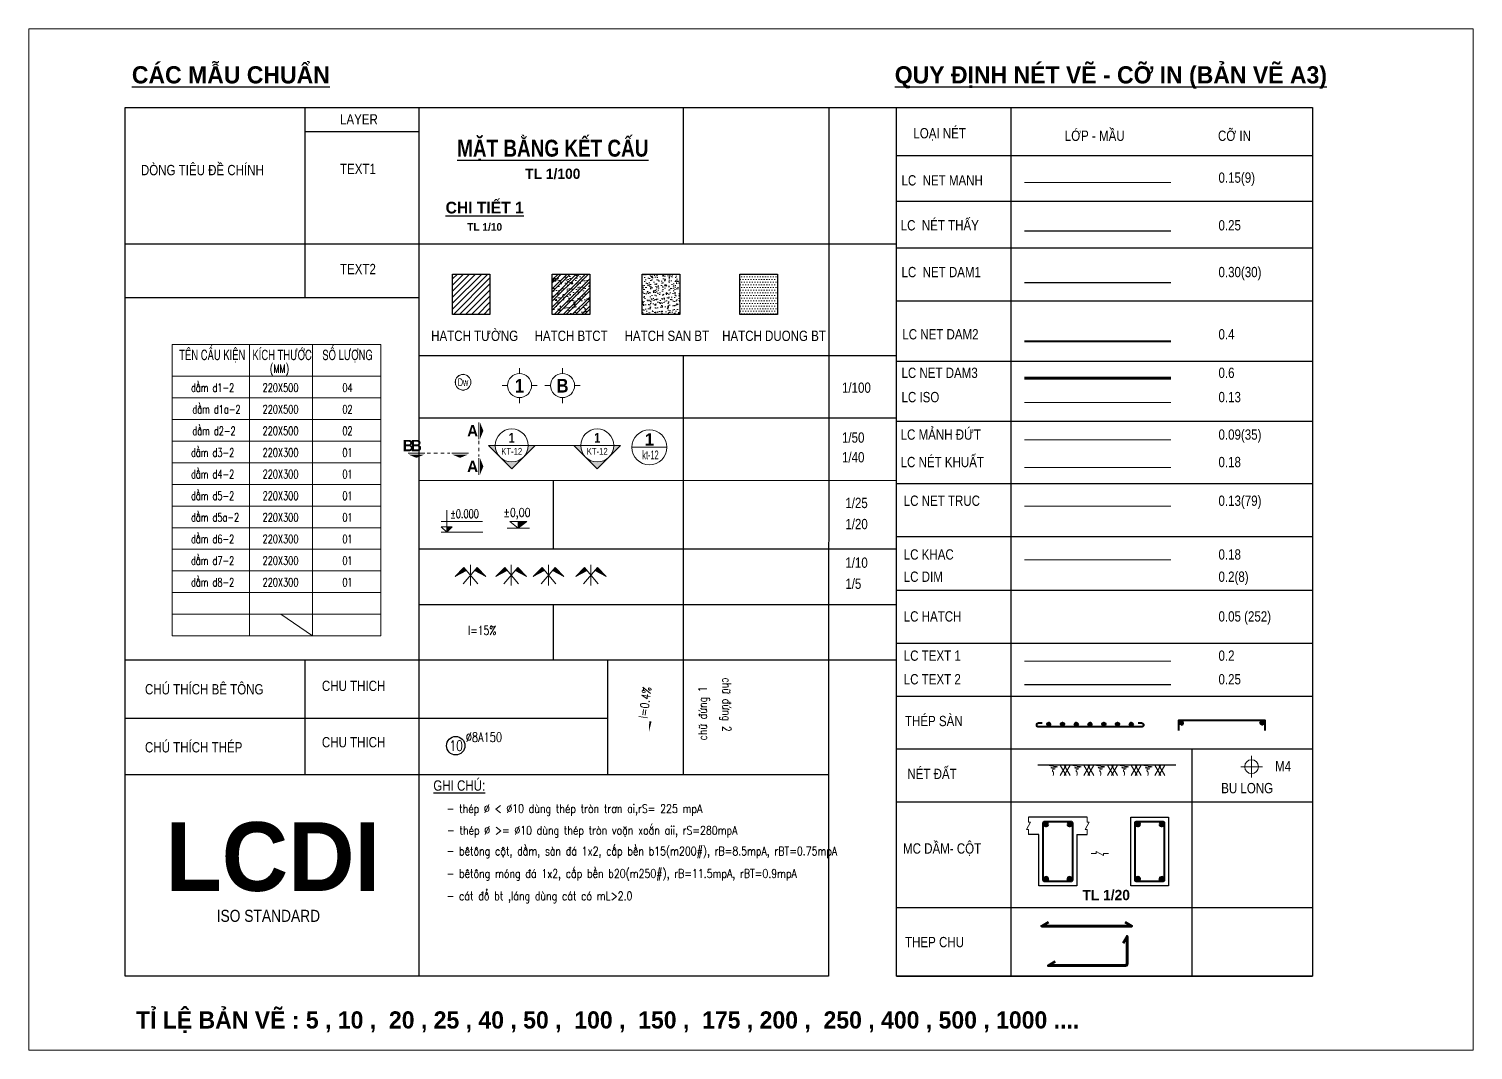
# Model space of a CAD drawing. Header units: millimetres. Extents: x 1823 to 2398, y 1966 to 2177.
# Drawn here: x 2313.17 to 2355.17, y 2059.82 to 2089.52 of the extents above; entities that cross this region are included whole.
import ezdxf
from ezdxf.enums import TextEntityAlignment as Align

# ---------------------------------------------------------------- set-up
doc = ezdxf.new("R2010")
doc.units = ezdxf.units.MM
doc.set_wipeout_variables(frame=1)
for name, pattern in [('CENTERX2', [4, 2.5, -0.5, 0.5, -0.5]), ('DASHDOT', [1, 0.5, -0.25, 0, -0.25]), ('HIDDEN', [0.375, 0.25, -0.125])]:
    doc.linetypes.add(name, pattern=pattern)
for name, color, linetype, lineweight in [('KICHTHUOC', 8, 'Continuous', 18), ('LC Dim', 8, 'Continuous', 18), ('LC Hatch', 252, 'Continuous', 9), ('LC Hatch @ 1 (1)', 252, 'Continuous', 0), ('LC ISO', 160, 'Continuous', 13), ('LC Khac', 4, 'Continuous', 9), ('LC MANH DUT', 35, 'HIDDEN', 5), ('LC Net dam 1', 30, 'Continuous', 30), ('LC Net dam2', 6, 'Continuous', 40), ('LC Net dam3', 1, 'Continuous', 60), ('LC Net khuat', 4, 'HIDDEN', 13), ('LC Net manh', 239, 'Continuous', 5), ('LC Net thay', 7, 'Continuous', 25), ('LC Net truc', 79, 'DASHDOT', 13), ('LC Text1', 3, 'Continuous', 20), ('LC Text2', 7, 'Continuous', 25), ('Text', 7, 'Continuous', 20), ('v-KICHTHUOC', 8, 'Continuous', 18), ('v-TEXT', 7, 'Continuous', 20)]:
    doc.layers.add(name, color=color, linetype=linetype, lineweight=lineweight)
doc.styles.add('arial', font='arial.ttf', dxfattribs={"width": 0.8})
doc.styles.add('Brief text', font='')
doc.styles.add('General text 2', font='arial.ttf')
doc.styles.add('LC 1', font='')
doc.styles.add('LC 2', font='', dxfattribs={"width": 0.7})
doc.styles.add('LC 3', font='vnsimli.shx', dxfattribs={"width": 0.75})
doc.styles.add('LC3', font='', dxfattribs={"width": 0.8})
doc.styles.add('T1', font='Vnsimli.shx', dxfattribs={"width": 0.7})
doc.styles.add('T2', font='', dxfattribs={"width": 0.8})
doc.styles.add('text', font='hoatbif.shx', dxfattribs={"width": 0.7})
doc.styles.add('text1', font='', dxfattribs={"width": 0.7, "height": 300})
doc.styles.get('Brief text').set_extended_font_data('.VnHelvetInsH', bold=True)
doc.styles.get('LC 1').set_extended_font_data('.VnAvantH', bold=True)
doc.styles.get('LC 2').set_extended_font_data('.VnArial NarrowH')
doc.styles.get('LC3').set_extended_font_data('.VnArialH', bold=True)
doc.styles.get('T2').set_extended_font_data('.VnArialH')
doc.styles.get('text1').set_extended_font_data('.VnHelvetInsH', bold=True)

# ---------------------------------------------------------------- blocks, each defined once
blk = doc.blocks.new('DXicon')
at = {"layer": 'LC Hatch', "ltscale": 50}
for points in [[(-1.15, 4.39), (-1.9, 5.26), (-4.45, 2.69)], [(4.45, 2.69), (1.9, 5.26), (1.15, 4.39)]]:
    blk.add_hatch(color=252, dxfattribs=at).paths.add_polyline_path(points)
at = {"layer": 'LC Net manh', "color": 8, "ltscale": 50}
for p, q in [((-1.9, 5.26), (-4.45, 2.69)), ((-4.45, 2.69), (-1.15, 4.39)), ((-2.13, 0.57), (1.9, 5.26)), ((2.13, 0.57), (-1.9, 5.26)), ((0, 0.04), (0, 6.04)), ((4.45, 2.69), (1.15, 4.39)), ((1.9, 5.26), (4.45, 2.69))]:
    blk.add_line(p, q, dxfattribs=at)
blk = doc.blocks.new('thep tron 2')
at = {"layer": 'LC Net dam2'}
for p, q in [((-0.5, 0.5), (0.5, 0.5)), ((0.35, 0.85), (-0.35, 0.15)), ((-0.35, 0.85), (0.35, 0.15)), ((0, 1), (0, 0))]:
    blk.add_line(p, q, dxfattribs=at)
blk.add_circle((0, 0.5), 0.5, dxfattribs=at)
blk = doc.blocks.new('theptron1')
at = {"layer": 'LC Net dam3'}
for p, q in [((-0.5, 0), (0.5, 0)), ((-0.35, 0.35), (0.35, -0.35)), ((0.35, 0.35), (-0.35, -0.35)), ((0, 0.5), (0, -0.5))]:
    blk.add_line(p, q, dxfattribs=at)
blk.add_circle((0, 0), 0.5, dxfattribs=at)
blk = doc.blocks.new('mat dat')
at = {"layer": 'LC Net manh'}
for p, q in [((2, 0), (3.73, -3)), ((3.73, 0), (2, -3)), ((3.15, 0), (4.88, -3)), ((4.88, 0), (3.15, -3))]:
    blk.add_line(p, q, dxfattribs=at)
blk.add_spline([(0, 0), (-1.21, -0.12), (1.21, -0.52), (-0.75, -0.75), (0.58, -1.1), (-0.23, -1.33), (0.06, -2.19), (0, -3)], degree=3, dxfattribs=at)
blk = doc.blocks.new('TTRUC')
at = {"layer": 'LC ISO'}
for p, q in [((0, 6.95), (0, 10.13)), ((-6.95, 0), (-10.13, 0)), ((6.95, 0), (10.13, 0)), ((0, -6.95), (0, -10.13))]:
    blk.add_line(p, q, dxfattribs=at)
at = {"layer": 'LC Net manh'}
blk.add_circle((0, 0), 6.95, dxfattribs=at)
blk = doc.blocks.new('TIEUDE1')
at = {"layer": 'LC Text2', "color": 7, "style": 'LC 1'}
blk.add_attdef('TIªU§Ò', text='', height=5, dxfattribs=at).set_placement((0, 0), align=Align.BOTTOM_CENTER)
blk.add_attdef('TL', text='', height=3, dxfattribs=at).set_placement((0, -2), align=Align.TOP_CENTER)
blk = doc.blocks.new('TIEUDE2')
at = {"layer": 'LC Text2', "color": 7, "style": 'LC 1'}
blk.add_attdef('%%UTIªU§Ò', text='', height=3.5, dxfattribs=at).set_placement((0, 0), align=Align.BOTTOM_CENTER)
blk.add_attdef('TL', text='', height=2.2, dxfattribs=at).set_placement((0, -1.8), align=Align.TOP_CENTER)
blk = doc.blocks.new('trich CT')
at = {"layer": 'LC ISO'}
blk.add_line((-500, 0), (500, 0), dxfattribs=at)
blk.add_circle((0, 0), 500, dxfattribs=at)
at = {"layer": 'LC Text1', "style": 'text1'}
blk.add_attdef('T', text='', height=350, dxfattribs=at).set_placement((0, 223), align=Align.MIDDLE_CENTER)
at = {"layer": 'LC Text1', "linetype": 'ByBlock', "style": 'text', "width": 0.7}
blk.add_attdef('KT', text='', height=250, dxfattribs=at).set_placement((0, -217), align=Align.MIDDLE_CENTER)
blk = doc.blocks.new('*U21')
at = {"layer": 'LC ISO'}
h = blk.add_hatch(color=256, dxfattribs=at)
h.paths.add_polyline_path([(0, -8.49), (4.24, -4.24, -0.198912), (0, -6, -0.198912), (-4.24, -4.24)])
h.paths.add_polyline_path([(8.49, 0), (6, 0, -0.198912), (4.24, -4.24)])
h.paths.add_polyline_path([(-4.24, -4.24, -0.198912), (-6, 0), (-8.49, 0)])
h = blk.add_hatch(color=256, dxfattribs=at)
h.paths.add_polyline_path([(31.08, -8.49), (35.32, -4.24, -0.198912), (31.08, -6, -0.198912), (26.84, -4.24)])
h.paths.add_polyline_path([(39.57, 0), (37.08, 0, -0.198912), (35.32, -4.24)])
h.paths.add_polyline_path([(26.84, -4.24, -0.198912), (25.08, 0), (22.59, 0)])
for p, q in [((-6, 0), (6, 0)), ((25.08, 0), (37.08, 0))]:
    blk.add_line(p, q, dxfattribs=at)
for points in [[(6, 0), (8.49, 0), (0, -8.49), (-8.49, 0), (-6, 0)], [(37.08, 0), (39.57, 0), (31.08, -8.49), (22.59, 0), (25.08, 0)]]:
    blk.add_lwpolyline(points, dxfattribs=at)
for centre in [(0, 0), (31.08, 0)]:
    blk.add_circle(centre, 6, dxfattribs=at)
at = {"layer": 'LC MANH DUT', "linetype": 'HIDDEN', "ltscale": 300}
blk.add_line((6, 0), (25.08, 0), dxfattribs=at)
at = {"layer": 'LC Text1', "style": 'Brief text', "width": 0.8, "flags": 8}
for tag, p in [('VIEW-NUMBER2', (0, 52)), ('VIEW-NUMBER1', (0, 0))]:
    blk.add_attdef(tag, text='', height=3.5, dxfattribs=at).set_placement(p, align=Align.BOTTOM_CENTER)
at = {"layer": 'LC Text1', "style": 'arial', "width": 0.8, "flags": 8}
for tag, p in [('SHEET-NUMBER2', (0, 51.13)), ('SHEET-NUMBER1', (0, -0.87))]:
    blk.add_attdef(tag, text='', height=2.5, dxfattribs=at).set_placement(p, align=Align.TOP_CENTER)
blk = doc.blocks.new('Caodo1')
at = {"layer": 'LC Text1'}
blk.add_hatch(color=4, dxfattribs=at).paths.add_polyline_path([(0, 200), (0, 0), (243, 200)])
at = {"layer": 'LC Text1', "color": 4}
for p, q in [((324, 0), (-324, 0)), ((0, 0), (0, 200))]:
    blk.add_line(p, q, dxfattribs=at)
blk.add_lwpolyline([(-243, 200), (243, 200), (0, 0), (0, 0)], close=True, dxfattribs=at)
at = {"layer": 'LC Text1', "color": 4, "style": 'T1', "width": 0.8}
blk.add_attdef('%%P0,00', text='', height=250, dxfattribs=at).set_placement((-39, 460), align=Align.MIDDLE_CENTER)
blk = doc.blocks.new('bu lon')
at = {"layer": 'LC Khac', "color": 9}
for p, q in [((0.79, 0), (-0.79, 0)), ((0, -0.79), (0, 0.79))]:
    blk.add_line(p, q, dxfattribs=at)
at = {"layer": 'LC Khac', "color": 7}
blk.add_circle((0, 0), 0.5, dxfattribs=at)
blk = doc.blocks.new('MM')
at = {"layer": 'LC Khac', "xscale": 2.289702860291335, "yscale": 2.289702860291335, "zscale": 2.289702860291335}
blk.add_blockref('bu lon', (0, 0), dxfattribs=at)
blk = doc.blocks.new('CT')
at = {"layer": 'LC Text1', "lineweight": 15}
blk.add_hatch(color=4, dxfattribs=at).paths.add_polyline_path([(3.25, 1.6), (1.64, 1.6), (1.64, 0)])
at = {"layer": 'LC Text1', "color": 4, "lineweight": 15, "ltscale": 50}
for p, q in [((12.09, 0), (0, 0)), ((0.05, 3.14), (12, 3.14))]:
    blk.add_line(p, q, dxfattribs=at)
for points in [[(1.64, 6.43), (1.64, 0)], [(1.64, 0), (0.03, 1.6), (1.64, 1.6)], [(1.64, 0), (3.25, 1.6), (1.64, 1.6)]]:
    blk.add_lwpolyline(points, dxfattribs=at)
at = {"layer": 'LC Text1', "color": 4, "style": 'LC 3', "width": 0.75}
blk.add_attdef('CT', (1.91, 3.5), '', height=2.2, dxfattribs=at)
blk = doc.blocks.new('*U22')
at = {"layer": 'Defpoints'}
blk.add_lwpolyline([(0, 2.97), (-1.75, 2.41), (-2.83, 0.92), (-2.83, -0.92), (-1.75, -2.41), (0, -2.98), (1.75, -2.41), (2.83, -0.92), (2.83, 0.92), (1.75, 2.41)], close=True, dxfattribs=at)
at = {"layer": 'LC Text1', "style": 'General text 2', "width": 0.6, "flags": 8}
blk.add_attdef('SYMBOL', text='', height=3, dxfattribs=at).set_placement((0, 0), align=Align.MIDDLE_CENTER)
blk.add_wipeout([(0, 2.97), (-1.75, 2.41), (-2.83, 0.92), (-2.83, -0.92), (-1.75, -2.41), (0, -2.98), (1.75, -2.41), (2.83, -0.92), (2.83, 0.92), (1.75, 2.41)]).dxf.layer = 'LC Net manh'
at = {"layer": 'LC ISO'}
blk.add_circle((0, 0), 2.98, dxfattribs=at)
blk = doc.blocks.new('matcatdoc')
at = {"layer": 'LC Khac', "color": 1, "ltscale": 2}
for p, q in [((0, 485), (0, 0)), ((0, -550), (0, -1036))]:
    blk.add_line(p, q, dxfattribs=at)
for points in [[(134, 243, 0, 471, 0), (37, 243, 275, 275, 0)], [(134, -793, 0, 471, 0), (37, -793, 275, 275, 0)]]:
    blk.add_lwpolyline(points, format="xyseb", dxfattribs=at)
at = {"layer": 'LC MANH DUT', "ltscale": 200}
blk.add_line((0, -49), (0, -506), dxfattribs=at)
at = {"ltscale": 2, "style": 'LC 1'}
for p in [(-179, 243), (-179, -793)]:
    blk.add_attdef('LC', text='', height=330, dxfattribs=at).set_placement(p, align=Align.MIDDLE_CENTER)
blk = doc.blocks.new('*U20')
at = {"layer": 'LC Khac', "color": 1, "ltscale": 2}
for p, q in [((0, 0), (-485, 0)), ((1271, 0), (785, 0))]:
    blk.add_line(p, q, dxfattribs=at)
for points in [[(-243, -134, 0, 471, 0), (-243, -37, 275, 275, 0)], [(1028, -134, 0, 471, 0), (1028, -37, 275, 275, 0)]]:
    blk.add_lwpolyline(points, format="xyseb", dxfattribs=at)
at = {"layer": 'LC MANH DUT', "ltscale": 300}
blk.add_line((66, 0), (732, 0), dxfattribs=at)
at = {"ltscale": 2, "style": 'LC 1'}
for p in [(-243, 222), (1028, 222)]:
    blk.add_attdef('LC', text='', height=330, dxfattribs=at).set_placement(p, align=Align.MIDDLE_CENTER)
blk = doc.blocks.new('DODOC1')
at = {"layer": 'KICHTHUOC'}
blk.add_lwpolyline([(-630, 0, 0, 0, 0), (762, 0, 0, 66.7, 0), (443, 0, 66.7, 66.7, 0)], format="xyseb", dxfattribs=at)
at = {"layer": 'Text', "style": 'T1', "width": 0.8}
blk.add_attdef('DOC', text='', height=250, dxfattribs=at).set_placement((-79, 226), align=Align.MIDDLE_CENTER)

msp = doc.modelspace()

# ---------------------------------------------------------------- hatches: boundary and pattern name
at = {"layer": 'LC Hatch', "ltscale": 3}
h = msp.add_hatch(dxfattribs=at)
h.set_pattern_fill('AR-CONC', color=256, scale=0.035163, angle=-0.0008)
h.set_pattern_definition([(49.99922, (2370.2459, 2000.61398), (0.2522124, -0.0220692), [0.0263725, -0.2900976]), (354.9992, (2370.2459, 2000.61398), (-0.048786, 0.2644966), [0.021098, -0.2320781]), (100.45062, (2370.26692, 2000.61214), (0.2034266, 0.24242723), [0.0224132, -0.246545]), (46.1834, (2370.2459, 2000.6843), (0.3752769, -0.0582072), [0.0395588, -0.4351464]), (96.6348, (2370.27717, 2000.67946), (0.3286634, 0.342528), [0.0336198, -0.3698175]), (351.1834, (2370.2459, 2000.6843), (0.3286631, 0.3425282), [0.031647, -0.3481171]), (20.99922, (2370.28106, 2000.66673), (0.20989056, -0.14157715), [0.0263725, -0.2900976]), (325.9992, (2370.28106, 2000.66673), (0.0855613, 0.25498586), [0.021098, -0.2320781]), (71.45062, (2370.29855, 2000.65493), (0.29545195, 0.1134085), [0.0224132, -0.246545]), (37.49922, (2370.2459, 2000.61398), (0.00427741, 0.11705656), [0, -0.22926502, 0, -0.23559442, 0, -0.23295717]), (7.49922, (2370.2459, 2000.61398), (0.09250595, 0.1386871), [0, -0.13432398, 0, -0.22399052, 0, -0.08878745]), (327.49922, (2370.16748, 2000.61398), (0.18770973, -0.00793362), [0, -0.08790837, 0, -0.2742741, 0, -0.36394064]), (317.49922, (2370.13232, 2000.61398), (0.20506826, 0.03519746), [0, -0.11428088, 0, -0.18214614, 0, -0.2584506])])
h.paths.add_polyline_path([(2332.098, 2082.388), (2331.008, 2082.388), (2331.008, 2081.211), (2332.098, 2081.211)])
h = msp.add_hatch(dxfattribs=at)
h.set_pattern_fill('DOTS', color=256, scale=1.230717, angle=-0.0008)
h.set_pattern_definition([(359.99922, (2370.43388, 2000.61398), (0.03846096, 0.076919295), [0, -0.07691982])])
h.paths.add_polyline_path([(2334.935, 2082.388), (2333.845, 2082.388), (2333.845, 2081.211), (2334.935, 2081.211)])
at = {"layer": 'LC Hatch @ 1 (1)', "ltscale": 2}
h = msp.add_hatch(dxfattribs=at)
h.set_pattern_fill('ANSI31', color=256, scale=1.000046, angle=-0.0008)
h.set_pattern_definition([(44.99922, (2370.43388, 2000.61398), (-0.08839117, 0.08839359), [])])
h.paths.add_polyline_path([(2326.578, 2081.211), (2326.578, 2082.388), (2325.488, 2082.388), (2325.488, 2081.211)])
h = msp.add_hatch(dxfattribs=at)
h.set_pattern_fill('BTCT', color=256, scale=0.050002, angle=-0.0008)
h.set_pattern_definition([(49.9992, (2325.98543, 2143.4554), (0.3586408, -0.031382), [0.0375012, -0.4125128]), (354.9992, (2325.98543, 2143.4554), (-0.0693727, 0.3761087), [0.030001, -0.3300102]), (100.4506, (2326.0153, 2143.4528), (0.2892684, 0.3447265), [0.031871, -0.350582]), (46.1834, (2325.98543, 2143.5554), (0.533636, -0.0827694), [0.0562517, -0.618769]), (96.6348, (2326.0299, 2143.5485), (0.4673525, 0.4870676), [0.0478066, -0.525873]), (351.1834, (2325.98543, 2143.5554), (0.467352, 0.487068), [0.0450014, -0.4950153]), (20.9992, (2326.03543, 2143.5304), (0.29846, -0.2013198), [0.0375012, -0.4125128]), (325.9992, (2326.03543, 2143.5304), (0.1216664, 0.3625846), [0.030001, -0.3300102]), (71.4506, (2326.0603, 2143.51363), (0.4201265, 0.1612645), [0.031871, -0.350582]), (37.49922, (2325.98543, 2143.4554), (0.0060824, 0.166452), [0, -0.3260101, 0, -0.3350104, 0, -0.3312603]), (7.4992, (2325.98543, 2143.4554), (0.13154154, 0.19721017), [0, -0.1910059, 0, -0.3185099, 0, -0.1262539]), (327.49922, (2325.87393, 2143.4554), (0.26691934, -0.01128144), [0, -0.1250039, 0, -0.3900121, 0, -0.51751605]), (317.4992, (2325.82393, 2143.4554), (0.2916028, 0.05005005), [0, -0.162505, 0, -0.259008, 0, -0.3675114]), (44.9992, (2325.98543, 2143.4554), (-0.1325848, 0.13258845), []), (44.9992, (2326.07382, 2143.4554), (-0.1325848, 0.13258845), [])])
h.paths.add_polyline_path([(2329.481, 2082.388), (2328.391, 2082.388), (2328.391, 2081.211), (2329.481, 2081.211)])

# ---------------------------------------------------------------- linework, layer by layer
at = {"layer": 'LC ISO', "ltscale": 0.5}
msp.add_line((2342.124, 2078.652, 0), (2346.377, 2078.652, 0), dxfattribs=at)
at = {"layer": 'LC Khac', "ltscale": 0.5}
msp.add_line((2342.124, 2074.074, 0), (2346.377, 2074.074, 0), dxfattribs=at)
at = {"layer": 'LC MANH DUT', "ltscale": 300}
msp.add_line((2342.124, 2077.562, 0), (2346.377, 2077.562, 0), dxfattribs=at)
at = {"layer": 'LC Net dam 1'}
msp.add_line((2342.124, 2082.146, 0), (2346.377, 2082.146, 0), dxfattribs=at)
at = {"layer": 'LC Net dam2', "ltscale": 5}
msp.add_line((2346.377, 2080.426, 0), (2342.124, 2080.426, 0), dxfattribs=at)
at = {"layer": 'LC Net dam2'}
msp.add_lwpolyline([(2345.428, 2069.334), (2345.528, 2069.334, -0.414214), (2345.585, 2069.277), (2345.585, 2069.271, -0.414214), (2345.528, 2069.214), (2344.031, 2069.214), (2342.534, 2069.214, -0.414214), (2342.477, 2069.271), (2342.477, 2069.277, -0.414214), (2342.534, 2069.334), (2342.634, 2069.334)], format="xyb", dxfattribs=at)
msp.add_lwpolyline([(2346.611, 2069.11), (2346.611, 2069.41), (2349.111, 2069.41), (2349.111, 2069.11)], dxfattribs=at)
for points in [[(2342.667, 2064.766), (2342.667, 2066.416, -0.414214), (2342.717, 2066.466), (2343.467, 2066.466, -0.414214), (2343.517, 2066.416), (2343.517, 2064.766, -0.414214), (2343.467, 2064.716), (2342.717, 2064.716, -0.414214)], [(2345.339, 2064.766), (2345.339, 2066.416, -0.414214), (2345.389, 2066.466), (2346.139, 2066.466, -0.414214), (2346.189, 2066.416), (2346.189, 2064.766, -0.414214), (2346.139, 2064.716), (2345.389, 2064.716, -0.414214)]]:
    msp.add_lwpolyline(points, format="xyb", close=True, dxfattribs=at)
at = {"layer": 'LC Net dam3', "ltscale": 0.5}
msp.add_line((2342.124, 2079.357, 0), (2346.377, 2079.357, 0), dxfattribs=at)
at = {"layer": 'LC Net dam3', "ltscale": 5}
msp.add_lwpolyline([(2342.821, 2063.535), (2342.626, 2063.423), (2345.241, 2063.423), (2345.047, 2063.535)], dxfattribs=at)
at = {"layer": 'LC Net dam3'}
msp.add_lwpolyline([(2344.993, 2062.93), (2345.106, 2063.125), (2345.106, 2062.326, -0.414214), (2345.056, 2062.276), (2342.818, 2062.276), (2343.013, 2062.389)], format="xyb", dxfattribs=at)
at = {"layer": 'LC Net khuat', "ltscale": 300}
msp.add_line((2342.124, 2076.763, 0), (2346.377, 2076.763, 0), dxfattribs=at)
at = {"layer": 'LC Net manh'}
msp.add_line((2342.125, 2085.047, 0), (2346.377, 2085.047, 0), dxfattribs=at)
for points in [[(2342.242, 2066.091), (2342.242, 2066.234), (2342.184, 2066.234), (2342.3, 2066.448), (2342.242, 2066.448), (2342.242, 2066.591)], [(2343.942, 2066.091), (2343.942, 2066.234), (2343.884, 2066.234), (2344, 2066.448), (2343.942, 2066.448), (2343.942, 2066.591)], [(2344.062, 2065.535), (2344.206, 2065.535), (2344.206, 2065.593), (2344.419, 2065.478), (2344.419, 2065.535), (2344.562, 2065.535)]]:
    msp.add_lwpolyline(points, dxfattribs=at)
at = {"layer": 'LC Net thay'}
for p, q in [((2321.192, 2087.233, 0), (2321.192, 2081.704, 0)), ((2324.506, 2087.233, 0), (2324.505, 2061.965, 0)), ((2332.196, 2087.233, 0), (2332.196, 2083.27, 0)), ((2336.428, 2087.233, 0), (2338.399, 2087.233, 0)), ((2341.729, 2087.233, 0), (2341.728, 2061.965, 0)), ((2324.506, 2086.522, 0), (2321.192, 2086.523, 0)), ((2338.399, 2085.831, 0), (2350.496, 2085.831, 0)), ((2338.399, 2084.508, 0), (2350.496, 2084.508, 0)), ((2342.125, 2083.648, 0), (2346.377, 2083.648, 0)), ((2315.973, 2083.27, 0), (2332.196, 2083.27, 0)), ((2315.973, 2083.27, 0), (2338.399, 2083.27, 0)), ((2338.399, 2083.152, 0), (2350.496, 2083.152, 0)), ((2315.973, 2081.704, 0), (2324.506, 2081.704, 0)), ((2338.399, 2081.607, 0), (2350.496, 2081.607, 0)), ((2324.506, 2080.023, 0), (2338.399, 2080.022, 0)), ((2332.196, 2080.022, 0), (2332.196, 2067.836, 0)), ((2338.399, 2079.858, 0), (2350.496, 2079.858, 0)), ((2324.506, 2078.205, 0), (2338.399, 2078.205, 0)), ((2338.399, 2078.108, 0), (2350.496, 2078.108, 0)), ((2324.505, 2076.388, 0), (2338.399, 2076.387, 0)), ((2328.413, 2076.388, 0), (2328.413, 2074.396, 0)), ((2338.399, 2076.291, 0), (2350.496, 2076.291, 0)), ((2338.399, 2074.753, 0), (2350.496, 2074.753, 0)), ((2324.505, 2074.396, 0), (2338.399, 2074.396, 0)), ((2324.505, 2072.776, 0), (2332.196, 2072.776, 0)), ((2324.505, 2072.776, 0), (2338.399, 2072.776, 0)), ((2328.413, 2072.776, 0), (2328.413, 2071.165, 0)), ((2338.399, 2073.19, 0), (2350.496, 2073.19, 0)), ((2338.399, 2071.652, 0), (2350.496, 2071.652, 0)), ((2315.973, 2071.165, 0), (2338.399, 2071.165, 0)), ((2321.192, 2071.165, 0), (2321.192, 2067.836, 0)), ((2330.007, 2067.836, 0), (2330.007, 2071.165, 0)), ((2342.124, 2070.445, 0), (2346.377, 2070.445, 0)), ((2338.399, 2070.115, 0), (2350.496, 2070.114, 0)), ((2315.973, 2069.474, 0), (2330.007, 2069.474, 0)), ((2338.399, 2068.577, 0), (2350.496, 2068.577, 0)), ((2346.991, 2068.577, 0), (2346.991, 2061.965, 0)), ((2315.973, 2067.836, 0), (2336.427, 2067.836, 0)), ((2315.973, 2067.836, 0), (2336.427, 2067.836, 0)), ((2346.526, 2068.104, 0), (2342.506, 2068.104, 0)), ((2338.399, 2067.039, 0), (2350.496, 2067.039, 0)), ((2343.942, 2066.591, 0), (2342.242, 2066.591, 0)), ((2342.542, 2066.091, 0), (2342.242, 2066.091, 0)), ((2343.642, 2066.091, 0), (2343.942, 2066.091, 0)), ((2338.399, 2063.964, 0), (2350.496, 2063.963, 0)), ((2338.399, 2061.965, 0), (2350.496, 2061.965, 0))]:
    msp.add_line(p, q, dxfattribs=at)
for points in [[(2315.973, 2087.233), (2336.428, 2087.233), (2336.427, 2061.965), (2315.973, 2061.965)], [(2338.399, 2087.233), (2350.496, 2087.233), (2350.496, 2061.965), (2338.399, 2061.965)], [(2345.214, 2066.591), (2346.314, 2066.591), (2346.314, 2064.591), (2345.214, 2064.591)]]:
    msp.add_lwpolyline(points, close=True, dxfattribs=at)
msp.add_lwpolyline([(2343.642, 2066.091), (2343.642, 2064.591), (2342.542, 2064.591), (2342.542, 2066.091)], dxfattribs=at)
at = {"layer": 'LC Net truc', "linetype": 'CENTERX2', "ltscale": 200}
msp.add_line((2342.124, 2075.638, 0), (2346.377, 2075.638, 0), dxfattribs=at)
at = {"layer": 'LC Text1'}
msp.add_line((2342.124, 2071.131, 0), (2346.377, 2071.131, 0), dxfattribs=at)
at = {"layer": 'LC Text2', "ltscale": 2}
for points in [[(2325.488, 2082.388), (2326.578, 2082.388), (2326.578, 2081.211), (2325.488, 2081.211)], [(2328.391, 2082.388), (2329.481, 2082.388), (2329.481, 2081.211), (2328.391, 2081.211)], [(2331.008, 2082.388), (2332.098, 2082.388), (2332.098, 2081.211), (2331.008, 2081.211)], [(2333.845, 2082.388), (2334.935, 2082.388), (2334.935, 2081.211), (2333.845, 2081.211)]]:
    msp.add_lwpolyline(points, close=True, dxfattribs=at)
at = {"layer": 'LC Text2', "ltscale": 100}
msp.add_circle((2325.581, 2068.67, 0), 0.268, dxfattribs=at)

# ---------------------------------------------------------------- block references
at = {"layer": 'LC Dim'}
for p, xscale, yscale, zscale, rotation in [((2342.747, 2066.386, 0), 0.1000031008196128, 0.1000031008196128, 0.1000031008196128, 359.999216292062), ((2343.437, 2066.386, 0), -0.1000031008196128, 0.1000031008196126, 0.1000031008196126, 359.999216292062), ((2345.419, 2066.386, 0), 0.1000031008196128, 0.1000031008196128, 0.1000031008196128, 359.999216292062), ((2346.109, 2066.386, 0), -0.1000031008196128, 0.1000031008196126, 0.1000031008196126, 359.999216292062), ((2342.747, 2064.796, 0), -0.1000031008196127, 0.1000031008196126, 0.1000031008196126, 179.9992162950231), ((2343.437, 2064.796, 0), 0.1000031008196127, 0.1000031008196127, 0.1000031008196127, 179.9992162950232), ((2345.419, 2064.796, 0), -0.1000031008196127, 0.1000031008196126, 0.1000031008196126, 179.9992162950231), ((2346.109, 2064.796, 0), 0.1000031008196127, 0.1000031008196127, 0.1000031008196127, 179.9992162950232)]:
    msp.add_blockref('theptron1', p, dxfattribs=dict(at, xscale=xscale, yscale=yscale, zscale=zscale, rotation=rotation))
at = {"layer": 'LC Hatch', "xscale": 0.1000031008196128, "yscale": 0.1000031008196128, "zscale": 0.1000031008196128, "rotation": 359.999216292062}
for p in [(2326.012, 2073.325, 0), (2327.196, 2073.325, 0), (2328.282, 2073.325, 0), (2329.515, 2073.325, 0)]:
    msp.add_blockref('DXicon', p, dxfattribs=at)
at = {"layer": 'LC ISO', "xscale": 0.05039377237252668, "yscale": 0.05039377237252668, "zscale": 0.05039377237252668, "rotation": 359.999216292062}
for p in [(2327.438, 2079.144, 0), (2328.688, 2079.144, 0)]:
    msp.add_blockref('TTRUC', p, dxfattribs=at)
at = {"layer": 'LC ISO'}
ref = msp.add_blockref('*U21', (2327.211, 2077.401, 0), dxfattribs=dict(at, xscale=0.08000248065571523, yscale=0.08000248065571523, zscale=0.08000248065571523, rotation=359.999216292062))
ref.add_attrib('VIEW-NUMBER1', '1', dxfattribs={"layer": 'LC Text1', "height": 0.28, "rotation": 359.9992, "style": 'Brief text', "width": 0.8}).set_placement((2327.211, 2077.401, 0), align=Align.BOTTOM_CENTER)
ref.add_attrib('SHEET-NUMBER1', 'KT-12', dxfattribs={"layer": 'LC Text1', "height": 0.2, "rotation": 359.9992, "style": 'arial', "width": 0.8}).set_placement((2327.211, 2077.331, 0), align=Align.TOP_CENTER)
ref.add_attrib('VIEW-NUMBER2', '1', dxfattribs={"layer": 'LC Text1', "height": 0.28, "rotation": 359.9992, "style": 'Brief text', "width": 0.8}).set_placement((2329.697, 2077.401, 0), align=Align.BOTTOM_CENTER)
ref.add_attrib('SHEET-NUMBER2', 'KT-12', dxfattribs={"layer": 'LC Text1', "height": 0.2, "rotation": 359.9992, "style": 'arial', "width": 0.8}).set_placement((2329.697, 2077.331, 0), align=Align.TOP_CENTER)
ref = msp.add_blockref('trich CT', (2331.216, 2077.348, 0), dxfattribs=dict(at, xscale=0.001018317289489503, yscale=0.001018317289489503, zscale=0.001018317289489503, rotation=359.999216292062))
ref.add_attrib('T', '1', dxfattribs={"layer": 'LC Text2', "height": 0.356, "rotation": 359.9992, "style": 'text1'}).set_placement((2331.216, 2077.575, 0), align=Align.MIDDLE_CENTER)
ref.add_attrib('KT', ' kt-12', dxfattribs={"layer": 'LC Text2', "linetype": 'ByBlock', "height": 0.2546, "rotation": 359.9992, "style": 'text', "width": 0.55}).set_placement((2331.216, 2077.126, 0), align=Align.MIDDLE_CENTER)
at = {"layer": 'LC Khac', "xscale": 0.1000031008196128, "yscale": 0.1000031008196128, "zscale": 0.1000031008196128, "rotation": 359.999216292062}
for p in [(2342.961, 2068.104, 0), (2343.649, 2068.104, 0), (2344.337, 2068.104, 0), (2345.025, 2068.104, 0), (2345.712, 2068.104, 0)]:
    msp.add_blockref('mat dat', p, dxfattribs=at)
at = {"layer": 'LC MANH DUT', "xscale": 0.1747005736924851, "yscale": 0.1747005736924851, "zscale": 0.1747005736924851, "rotation": 359.999216292062}
msp.add_blockref('MM', (2348.728, 2068.06, 0), dxfattribs=at)
at = {"layer": 'LC Net dam2'}
for p, xscale, yscale, zscale, rotation in [((2342.829, 2069.244, 0), 0.1000031008196128, 0.1000031008196128, 0.1000031008196128, 359.999216292062), ((2343.229, 2069.244, 0), 0.1000031008196128, 0.1000031008196128, 0.1000031008196128, 359.999216292062), ((2343.629, 2069.244, 0), 0.1000031008196128, 0.1000031008196128, 0.1000031008196128, 359.999216292062), ((2344.029, 2069.244, 0), 0.1000031008196128, 0.1000031008196128, 0.1000031008196128, 359.999216292062), ((2344.429, 2069.244, 0), 0.1000031008196128, 0.1000031008196128, 0.1000031008196128, 359.999216292062), ((2344.829, 2069.244, 0), 0.1000031008196128, 0.1000031008196128, 0.1000031008196128, 359.999216292062), ((2345.229, 2069.244, 0), 0.1000031008196128, 0.1000031008196128, 0.1000031008196128, 359.999216292062), ((2346.691, 2069.38, 0), -0.1000031008196127, 0.1000031008196126, 0.1000031008196126, 179.9992162950231), ((2349.031, 2069.38, 0), 0.1000031008196127, 0.1000031008196127, 0.1000031008196127, 179.9992162950232)]:
    msp.add_blockref('thep tron 2', p, dxfattribs=dict(at, xscale=xscale, yscale=yscale, zscale=zscale, rotation=rotation))
at = {"layer": 'LC Net manh'}
ref = msp.add_blockref('matcatdoc', (2326.252, 2077.586, 0), dxfattribs=dict(at, xscale=0.001000031008196441, yscale=0.001000031008196441, zscale=0.001000031008196441, rotation=359.999216292062))
ref.add_attrib('LC', 'A', dxfattribs={"layer": '0', "ltscale": 2, "height": 0.33, "rotation": 359.9992, "style": 'LC 1'}).set_placement((2326.073, 2076.793, 0), align=Align.MIDDLE_CENTER)
ref.add_attrib('LC', 'A', dxfattribs={"layer": '0', "ltscale": 2, "height": 0.33, "rotation": 359.9992, "style": 'LC 1'}).set_placement((2326.073, 2077.829, 0), align=Align.MIDDLE_CENTER)
ref = msp.add_blockref('*U20', (2324.681, 2077.176, 0), dxfattribs=dict(at, xscale=0.001000031008196441, yscale=0.001000031008196441, zscale=0.001000031008196441, rotation=359.999216292062))
ref.add_attrib('LC', 'B', dxfattribs={"layer": '0', "ltscale": 2, "height": 0.33, "rotation": 359.9992, "style": 'LC 1'}).set_placement((2324.201, 2077.399, 0), align=Align.MIDDLE_CENTER)
ref.add_attrib('LC', 'B', dxfattribs={"layer": '0', "ltscale": 2, "height": 0.33, "rotation": 359.9992, "style": 'LC 1'}).set_placement((2324.438, 2077.399, 0), align=Align.MIDDLE_CENTER)
at = {"layer": 'LC Text1'}
ref = msp.add_blockref('CT', (2325.157, 2074.878, 0), dxfattribs=dict(at, xscale=0.1000031008196128, yscale=0.1000031008196128, zscale=0.1000031008196128, rotation=359.999216292062))
ref.add_attrib('CT', '%%P0.000', (2325.421, 2075.292, 0), dxfattribs={"color": 3, "height": 0.248, "rotation": 359.9992, "style": 'LC 3', "width": 0.7})
ref = msp.add_blockref('Caodo1', (2327.402, 2074.995, 0), dxfattribs=dict(at, xscale=0.001000031008196441, yscale=0.001000031008196441, zscale=0.001000031008196441, rotation=359.999216292062))
ref.add_attrib('%%P0,00', '%%p0,00', dxfattribs={"layer": 'LC Text2', "height": 0.25, "rotation": 359.9992, "style": 'T1', "width": 0.8}).set_placement((2327.363, 2075.455, 0), align=Align.MIDDLE_CENTER)
at = {"layer": 'LC Text2'}
ref = msp.add_blockref('TIEUDE1', (2328.404, 2085.654, 0), dxfattribs=dict(at, xscale=0.1000031008196128, yscale=0.1000031008196128, zscale=0.1000031008196128, rotation=359.999216292062))
ref.add_attrib('TIªU§Ò', '%%UmÆt b»ng kÕt cÊu', dxfattribs={"color": 7, "height": 0.49246, "rotation": 359.9992, "style": 'LC3', "width": 0.8}).set_placement((2328.404, 2085.654, 0), align=Align.BOTTOM_CENTER)
ref.add_attrib('TL', 'TL 1/100', dxfattribs={"color": 7, "height": 0.3, "rotation": 359.9992, "style": 'LC 1'}).set_placement((2328.404, 2085.454, 0), align=Align.TOP_CENTER)
ref = msp.add_blockref('TIEUDE2', (2326.423, 2084.048, 0), dxfattribs=dict(at, xscale=0.1000031008196128, yscale=0.1000031008196128, zscale=0.1000031008196128, rotation=359.999216292062))
ref.add_attrib('%%UTIªU§Ò', '%%Uchi tiÕt 1', dxfattribs={"color": 7, "height": 0.33963, "rotation": 359.9992, "style": 'LC 1'}).set_placement((2326.423, 2084.048, 0), align=Align.BOTTOM_CENTER)
ref.add_attrib('TL', 'TL 1/10', dxfattribs={"color": 7, "height": 0.22, "rotation": 359.9992, "style": 'LC 1'}).set_placement((2326.423, 2083.868, 0), align=Align.TOP_CENTER)
at = {"layer": 'v-KICHTHUOC'}
ref = msp.add_blockref('DODOC1', (2331.302, 2069.817), dxfattribs=dict(at, xscale=-0.001000045583841625, yscale=0.001000045583841625, zscale=0.001000045583841625, rotation=82.3267871807796))
ref.add_attrib('DOC', 'I=0.4%', dxfattribs={"layer": 'v-TEXT', "height": 0.25, "rotation": 82.3268, "style": 'T1', "width": 0.8}).set_placement((2331.089, 2069.925), align=Align.MIDDLE_CENTER)

# ---------------------------------------------------------------- texts
at = {"layer": 'LC Text1', "ltscale": 0.2, "style": 'LC 1', "width": 0.9}
for s, p in [('1', (2327.438, 2078.823, 0)), ('B', (2328.688, 2078.823, 0))]:
    msp.add_text(s, height=0.395, rotation=359.9992, dxfattribs=at).set_placement(p, align=Align.BOTTOM_CENTER)
at = {"layer": 'LC Text1', "style": 'LC 3', "width": 0.75}
msp.add_text(' I=15%%%', height=0.2622, rotation=359.9992, dxfattribs=at).set_placement((2325.801, 2071.891, 0))
at = {"layer": 'LC Text1', "color": 3, "style": 'LC 3', "width": 0.8}
for s, height, rotation, p in [('ch÷ ®øng 1', 0.25, 89.9992, (2332.888, 2068.822, 0)), ('ch÷ ®øng 2', 0.25, 269.9992, (2333.34, 2070.653, 0)), ('- thÐp %%C < %%C10 dïng thÐp trßn tr¬n ai,rS= 225 mpA', 0.25001, 359.9992, (2325.322, 2066.714, 0)), ('- thÐp %%C >= %%C10 dïng thÐp trßn voÆn xo¾n aii, rS=280mpA', 0.25001, 359.9992, (2325.332, 2066.083, 0)), ('- bªt«ng cét, dÇm, sµn ®¸ 1x2, cÊp bÒn b15(m200#), rB=8.5mpA, rBT=0.75mpA', 0.25001, 359.9992, (2325.32, 2065.481, 0)), ('- bªt«ng mãng ®¸ 1x2, cÊp bÒn b20(m250#), rB=11.5mpA, rBT=0.9mpA', 0.25001, 359.9992, (2325.32, 2064.828, 0)), ('- c¸t ®æ bt ,l¸ng dïng c¸t cã mL>2.0', 0.25001, 359.9992, (2325.32, 2064.175, 0))]:
    msp.add_text(s, height=height, rotation=rotation, dxfattribs=at).set_placement(p)
at = {"layer": 'LC Text2', "lineweight": -2}
for s, height, style, p in [('%%uc¸c mÉu chuÈn', 0.50002, 'LC 1', (2316.163, 2087.932, 0)), ('%%Uquy ®Þnh nÐt vÏ - cì in (b¶n vÏ A3)', 0.50002, 'LC 1', (2338.35, 2087.931, 0)), ('tl 1/20', 0.3, 'LC 1', (2343.807, 2064.177, 0)), ('iso standard', 0.35001, 'LC 2', (2318.63, 2063.547, 0)), ('tØ lÖ b¶n vÏ : 5 , 10 ,  20 , 25 , 40 , 50 ,  100 ,  150 ,  175 , 200 ,  250 , 400 , 500 , 1000 ....', 0.50002, 'LC 1', (2316.283, 2060.444, 0))]:
    msp.add_text(s, height=height, rotation=359.9992, dxfattribs=dict(at, style=style)).set_placement(p)
at = {"layer": 'LC Text2', "style": 'T2', "width": 0.8}
for s, height, p in [('layer', 0.3, (2322.217, 2086.737, 0)), ('lo¹i nÐt', 0.3, (2338.892, 2086.334, 0)), ('Líp - mÇu', 0.3, (2343.295, 2086.259, 0)), ('cì in', 0.3, (2347.75, 2086.259, 0)), ('dßng tiªu ®Ò chÝnh', 0.30001, (2316.426, 2085.261, 0)), ('text1', 0.3, (2322.217, 2085.295, 0)), ('LC  Net manh', 0.30001, (2338.546, 2084.963, 0)), ('0.15(9)', 0.3, (2347.765, 2085.042, 0)), ('LC  nÐt thÊy', 0.30001, (2338.523, 2083.656, 0)), ('0.25 ', 0.3, (2347.765, 2083.656, 0)), ('text2', 0.3, (2322.217, 2082.383, 0)), ('LC  Net dam1', 0.30001, (2338.546, 2082.295, 0)), ('0.30(30)', 0.3, (2347.765, 2082.295, 0)), ('HATCH T¦êNG', 0.30001, (2324.868, 2080.441, 0)), ('LC Net dam2', 0.30001, (2338.57, 2080.486, 0)), ('0.4', 0.3, (2347.765, 2080.486, 0)), ('HATCH BTCT', 0.3, (2327.876, 2080.441, 0)), ('HATCH SAN BT', 0.30001, (2330.493, 2080.441, 0)), ('HATCH DUONG BT', 0.30001, (2333.33, 2080.441, 0)), ('LC Net dam3', 0.30001, (2338.546, 2079.365, 0)), ('0.6', 0.3, (2347.765, 2079.365, 0)), ('1/100', 0.3, (2336.815, 2078.933, 0)), ('LC iso', 0.3, (2338.546, 2078.659, 0)), ('0.13', 0.3, (2347.765, 2078.659, 0)), ('LC m¶nh ®øt', 0.30001, (2338.521, 2077.569, 0)), ('0.09(35)', 0.3, (2347.765, 2077.569, 0)), ('1/50', 0.3, (2336.815, 2077.482, 0)), ('1/40', 0.3, (2336.815, 2076.909, 0)), ('LC nÐt khuÊt', 0.30001, (2338.521, 2076.77, 0)), ('0.18', 0.3, (2347.765, 2076.77, 0)), ('1/25', 0.3, (2336.912, 2075.58, 0)), ('LC Net truc', 0.30001, (2338.612, 2075.645, 0)), ('0.13(79)', 0.3, (2347.765, 2075.645, 0)), ('1/20', 0.3, (2336.912, 2074.966, 0)), ('1/10', 0.3, (2336.912, 2073.844, 0)), ('LC khac', 0.3, (2338.612, 2074.082, 0)), ('0.18', 0.3, (2347.765, 2074.082, 0)), ('LC dim', 0.3, (2338.612, 2073.435, 0)), ('0.2(8)', 0.3, (2347.765, 2073.435, 0)), ('1/5', 0.3, (2336.912, 2073.23, 0)), ('LC Hatch', 0.3, (2338.612, 2072.28, 0)), ('0.05 (252)', 0.3, (2347.765, 2072.28, 0)), ('LC text 1', 0.3, (2338.612, 2071.139, 0)), ('0.2', 0.3, (2347.765, 2071.139, 0)), ('LC text 2', 0.3, (2338.612, 2070.453, 0)), ('0.25', 0.3, (2347.765, 2070.453, 0)), ('chó thÝch bª t«ng', 0.30001, (2316.545, 2070.162, 0)), ('chu thich', 0.3, (2321.69, 2070.26, 0)), ('thÐp sµn', 0.3, (2338.647, 2069.238, 0)), ('chó thÝch thÐp', 0.30001, (2316.545, 2068.474, 0)), ('chu thich', 0.3, (2321.69, 2068.622, 0)), ('m4', 0.3, (2349.411, 2067.925, 0)), ('%%Ughi chó:', 0.30001, (2324.931, 2067.361, 0)), ('nÐt ®Êt', 0.3, (2338.717, 2067.701, 0)), ('bu long', 0.3, (2347.844, 2067.286, 0)), ('mc dÇm- cét', 0.30001, (2338.591, 2065.531, 0)), ('thep chu', 0.3, (2338.65, 2062.808, 0))]:
    msp.add_text(s, height=height, rotation=359.9992, dxfattribs=at).set_placement(p)
at = {"layer": 'LC Text2', "linetype": 'ByBlock', "style": 'LC 3', "width": 0.75}
msp.add_text('%%C8A150', height=0.2778, rotation=359.9992, dxfattribs=at).set_placement((2325.875, 2068.78, 0))
at = {"layer": 'LC Text2', "ltscale": 100, "style": 'LC 3', "width": 0.75}
msp.add_text('10', height=0.3056, rotation=359.9992, dxfattribs=at).set_placement((2325.597, 2068.67, 0), align=Align.MIDDLE_CENTER)
at = {"layer": 'LC Text2', "lineweight": -2, "style": 'LC 1'}
msp.add_text('LCDI', height=2.0001, rotation=359.9992, dxfattribs=at).set_placement((2320.262, 2065.446, 0), align=Align.MIDDLE)

# ---------------------------------------------------------------- next in the draw order: wipeouts: each hides what was drawn before it
at = {"ltscale": 500}
msp.add_wipeout([(2317.332, 2080.334), (2323.406, 2080.334), (2323.406, 2071.868), (2317.332, 2071.868)], dxfattribs=at).translate(0, 0, 0).dxf.layer = 'LC Net truc'

# ---------------------------------------------------------------- next in the draw order: linework, layer by layer
at = {"layer": 'LC Dim', "ltscale": 3}
msp.add_lwpolyline([(2313.169, 2089.518), (2355.17, 2089.517), (2355.169, 2059.816), (2313.168, 2059.817)], close=True, dxfattribs=at)
at = {"layer": 'LC MANH DUT', "ltscale": 500}
for points in [[(2317.332, 2080.334), (2319.581, 2080.334), (2319.581, 2079.413), (2317.332, 2079.413)], [(2319.581, 2080.334), (2321.413, 2080.334), (2321.413, 2079.413), (2319.581, 2079.413)], [(2321.413, 2080.334), (2323.406, 2080.334), (2323.406, 2079.413), (2321.413, 2079.413)], [(2317.332, 2079.413), (2319.581, 2079.413), (2319.581, 2078.784), (2317.332, 2078.784)], [(2319.581, 2079.413), (2321.413, 2079.413), (2321.413, 2078.784), (2319.581, 2078.784)], [(2321.413, 2079.413), (2323.406, 2079.413), (2323.406, 2078.784), (2321.413, 2078.784)], [(2317.332, 2078.784), (2319.581, 2078.784), (2319.581, 2078.155), (2317.332, 2078.155)], [(2319.581, 2078.784), (2321.413, 2078.784), (2321.413, 2078.155), (2319.581, 2078.155)], [(2321.413, 2078.784), (2323.406, 2078.784), (2323.406, 2078.155), (2321.413, 2078.155)], [(2317.332, 2078.155), (2319.581, 2078.155), (2319.581, 2077.526), (2317.332, 2077.526)], [(2319.581, 2078.155), (2321.413, 2078.155), (2321.413, 2077.526), (2319.581, 2077.526)], [(2321.413, 2078.155), (2323.406, 2078.155), (2323.406, 2077.526), (2321.413, 2077.526)], [(2317.332, 2077.526), (2319.581, 2077.526), (2319.581, 2076.898), (2317.332, 2076.898)], [(2319.581, 2077.526), (2321.413, 2077.526), (2321.413, 2076.898), (2319.581, 2076.898)], [(2321.413, 2077.526), (2323.406, 2077.526), (2323.406, 2076.898), (2321.413, 2076.898)], [(2317.332, 2076.898), (2319.581, 2076.898), (2319.581, 2076.269), (2317.332, 2076.269)], [(2319.581, 2076.898), (2321.413, 2076.898), (2321.413, 2076.269), (2319.581, 2076.269)], [(2321.413, 2076.898), (2323.406, 2076.898), (2323.406, 2076.269), (2321.413, 2076.269)], [(2317.332, 2076.269), (2319.581, 2076.269), (2319.581, 2075.64), (2317.332, 2075.64)], [(2319.581, 2076.269), (2321.413, 2076.269), (2321.413, 2075.64), (2319.581, 2075.64)], [(2321.413, 2076.269), (2323.406, 2076.269), (2323.406, 2075.64), (2321.413, 2075.64)], [(2317.332, 2075.64), (2319.581, 2075.64), (2319.581, 2075.011), (2317.332, 2075.011)], [(2319.581, 2075.64), (2321.413, 2075.64), (2321.413, 2075.011), (2319.581, 2075.011)], [(2321.413, 2075.64), (2323.406, 2075.64), (2323.406, 2075.011), (2321.413, 2075.011)], [(2317.332, 2075.011), (2319.581, 2075.011), (2319.581, 2074.383), (2317.332, 2074.383)], [(2319.581, 2075.011), (2321.413, 2075.011), (2321.413, 2074.383), (2319.581, 2074.383)], [(2321.413, 2075.011), (2323.406, 2075.011), (2323.406, 2074.383), (2321.413, 2074.383)], [(2317.332, 2074.383), (2319.581, 2074.383), (2319.581, 2073.754), (2317.332, 2073.754)], [(2319.581, 2074.383), (2321.413, 2074.383), (2321.413, 2073.754), (2319.581, 2073.754)], [(2321.413, 2074.383), (2323.406, 2074.383), (2323.406, 2073.754), (2321.413, 2073.754)], [(2317.332, 2073.754), (2319.581, 2073.754), (2319.581, 2073.125), (2317.332, 2073.125)], [(2319.581, 2073.754), (2321.413, 2073.754), (2321.413, 2073.125), (2319.581, 2073.125)], [(2321.413, 2073.754), (2323.406, 2073.754), (2323.406, 2073.125), (2321.413, 2073.125)], [(2317.332, 2073.125), (2319.581, 2073.125), (2319.581, 2072.496), (2317.332, 2072.497)], [(2319.581, 2073.125), (2321.413, 2073.125), (2321.413, 2072.496), (2319.581, 2072.496)], [(2321.413, 2073.125), (2323.406, 2073.125), (2323.406, 2072.496), (2321.413, 2072.496)], [(2317.332, 2072.497), (2319.581, 2072.496), (2319.581, 2071.868), (2317.332, 2071.868)], [(2319.581, 2072.496), (2321.413, 2072.496), (2321.413, 2071.868), (2319.581, 2071.868)], [(2320.497, 2072.496), (2323.406, 2072.496), (2323.406, 2071.868), (2321.413, 2071.868)]]:
    msp.add_lwpolyline(points, close=True, dxfattribs=at)

# ---------------------------------------------------------------- next in the draw order: texts
at = {"layer": 'LC Text1', "color": 3, "style": 'LC 3', "width": 0.7}
for s, p in [('(MM)', (2320.175, 2079.512, 0)), ('dÇm d1-2', (2317.884, 2078.958, 0)), ('220X500', (2319.966, 2078.958, 0)), ('04', (2322.284, 2078.958, 0)), ('dÇm d1a-2', (2317.925, 2078.329, 0)), ('220X500', (2319.966, 2078.329, 0)), ('02', (2322.284, 2078.329, 0)), ('dÇm d2-2', (2317.925, 2077.701, 0)), ('220X500', (2319.966, 2077.701, 0)), ('02', (2322.284, 2077.701, 0)), ('dÇm d3-2', (2317.884, 2077.072, 0)), ('220X300', (2319.966, 2077.072, 0)), ('01', (2322.284, 2077.072, 0)), ('dÇm d4-2', (2317.884, 2076.443, 0)), ('220X300', (2319.966, 2076.443, 0)), ('01', (2322.284, 2076.443, 0)), ('dÇm d5-2', (2317.884, 2075.814, 0)), ('220X300', (2319.966, 2075.814, 0)), ('01', (2322.284, 2075.814, 0)), ('dÇm d5a-2', (2317.884, 2075.186, 0)), ('220X300', (2319.966, 2075.186, 0)), ('01', (2322.284, 2075.186, 0)), ('dÇm d6-2', (2317.884, 2074.557, 0)), ('220X300', (2319.966, 2074.557, 0)), ('01', (2322.284, 2074.557, 0)), ('dÇm d7-2', (2317.884, 2073.928, 0)), ('220X300', (2319.966, 2073.928, 0)), ('01', (2322.284, 2073.928, 0)), ('dÇm d8-2', (2317.884, 2073.299, 0)), ('220X300', (2319.966, 2073.299, 0)), ('01', (2322.284, 2073.299, 0))]:
    msp.add_text(s, height=0.248, rotation=359.9992, dxfattribs=at).set_placement(p)
at = {"layer": 'LC Text2', "lineweight": -2, "style": 'LC 2', "width": 0.8}
for s, height, p in [('tªn cÊu kiÖn', 0.30001, (2317.541, 2079.886, 0)), ('kÝch th\xadíc', 0.3, (2319.669, 2079.886, 0)), ('sè l\xadîng', 0.3, (2321.702, 2079.886, 0))]:
    msp.add_text(s, height=height, rotation=359.9992, dxfattribs=at).set_placement(p)

# ---------------------------------------------------------------- next in the draw order: block references
at = {"layer": 'LC Net manh'}
ref = msp.add_blockref('*U22', (2325.795, 2079.241, 0), dxfattribs=dict(at, xscale=0.07623765803660257, yscale=0.07623765803660257, zscale=0.07623765803660257, rotation=359.999216292062))
ref.add_attrib('SYMBOL', 'Dw', dxfattribs={"layer": 'LC Text1', "height": 0.2287, "rotation": 359.9992, "style": 'General text 2', "width": 0.6}).set_placement((2325.795, 2079.241, 0), align=Align.MIDDLE_CENTER)

doc.saveas('drawing.dxf')
